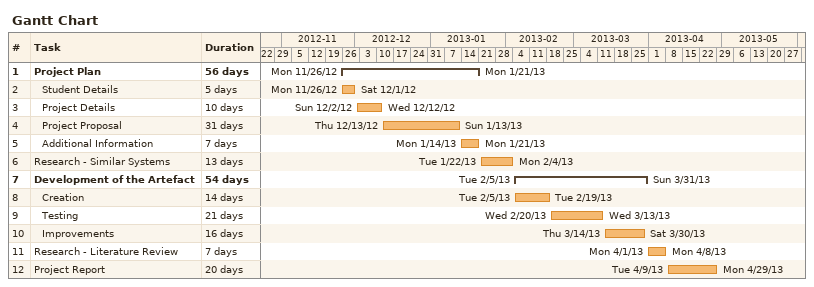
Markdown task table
Gantt Chart

| ID | Level | Task | Duration | Start | Finish |
|---|---|---|---|---|---|
| 1 | 1 | **Project Plan** | 56d | 2012-11-26 | 2013-01-21 |
| 2 | 2 | Student Details | 5d | 2012-11-26 | 2012-12-01 |
| 3 | 2 | Project Details | 10d | 2012-12-02 | 2012-12-12 |
| 4 | 2 | Project Proposal | 31d | 2012-12-13 | 2013-01-13 |
| 5 | 2 | Additional Information | 7d | 2013-01-14 | 2013-01-21 |
| 6 | 1 | Research - Similar Systems | 13d | 2013-01-22 | 2013-02-04 |
| 7 | 1 | **Development of the Artefact** | 54d | 2013-02-05 | 2013-03-31 |
| 8 | 2 | Creation | 14d | 2013-02-05 | 2013-02-19 |
| 9 | 2 | Testing | 21d | 2013-02-20 | 2013-03-13 |
| 10 | 2 | Improvements | 16d | 2013-03-14 | 2013-03-30 |
| 11 | 1 | Research - Literature Review | 7d | 2013-04-01 | 2013-04-08 |
| 12 | 1 | Project Report | 20d | 2013-04-09 | 2013-04-29 |
